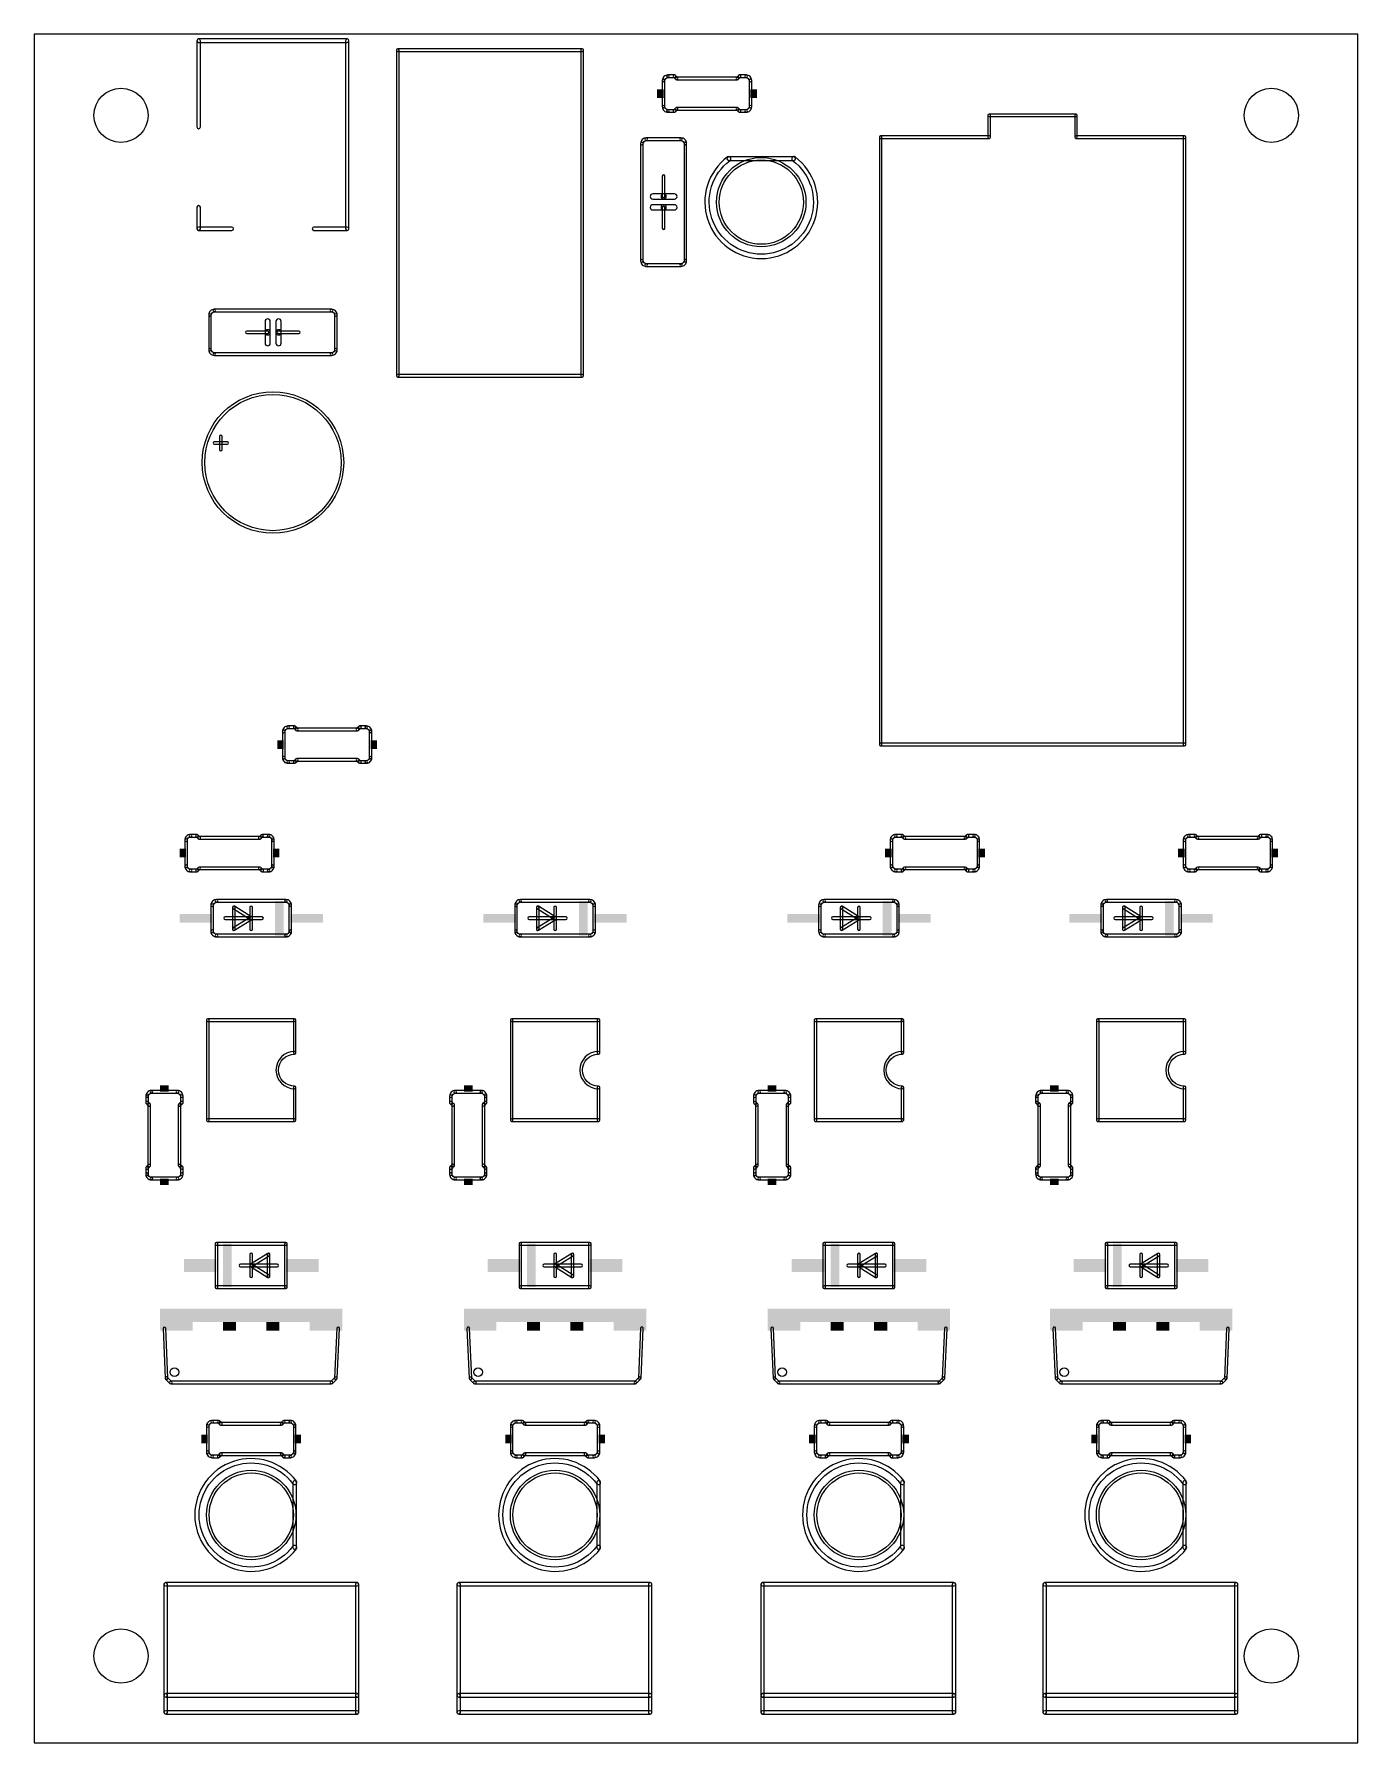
# Model space of a CAD drawing. Extents: x 0 to 3.05, y 0 to 3.94.
import ezdxf

# ---------------------------------------------------------------- set-up
doc = ezdxf.new("R2010")
doc.units = 0
doc.layers.add('20', color=30, linetype='CONTINUOUS')
doc.layers.add('21', color=253, linetype='CONTINUOUS')

# ---------------------------------------------------------------- blocks, each defined once
blk = doc.blocks.new('RECT')
blk.add_solid([(-0.5, -0.5), (0.5, -0.5), (-0.5, 0.5), (0.5, 0.5)])

msp = doc.modelspace()

# ---------------------------------------------------------------- linework, layer by layer
at = {"layer": '20'}
for p, q in [((3.049213, 3.937008), (0, 3.937008)), ((0, 3.937008), (0, 0)), ((3.049213, 0), (3.049213, 3.937008)), ((0, 0), (3.049213, 0))]:
    msp.add_line(p, q, dxfattribs=at)
for centre in [(0.2, 3.75), (2.85, 3.75), (0.2, 0.2), (2.85, 0.2)]:
    msp.add_circle(centre, 0.0625, dxfattribs=at)
at = {"layer": '21'}
for points in [[(0.374835, 3.92189), (0.374835, 3.723228, 1), (0.382835, 3.723228), (0.382835, 3.92189, 1)], [(0.721165, 3.92589), (0.378835, 3.92589, 1), (0.378835, 3.91789), (0.721165, 3.91789, 1)], [(0.717165, 3.92189), (0.717165, 3.48863, 1), (0.725165, 3.48863), (0.725165, 3.92189, 1)], [(0.8405, 3.15), (0.8405, 3.9, 1), (0.8345, 3.9), (0.8345, 3.15, 1)], [(0.8375, 3.897), (1.2625, 3.897, 1), (1.2625, 3.903), (0.8375, 3.903, 1)], [(1.2595, 3.9), (1.2595, 3.15, 1), (1.2655, 3.15), (1.2655, 3.9, 1)], [(1.46, 3.837, 1), (1.46, 3.843, 0.414214), (1.447, 3.83, 1), (1.453, 3.83, -0.414214)], [(1.453, 3.77), (1.453, 3.83, 1), (1.447, 3.83), (1.447, 3.77, 1)], [(1.46, 3.837), (1.475, 3.837, 1), (1.475, 3.843), (1.46, 3.843, 1)], [(1.482121, 3.837121), (1.477121, 3.842121, 1), (1.472879, 3.837879), (1.477879, 3.832879, 1)], [(1.62, 3.838), (1.48, 3.838, 1), (1.48, 3.832), (1.62, 3.832, 1)], [(1.622121, 3.832879), (1.627121, 3.837879, 1), (1.622879, 3.842121), (1.617879, 3.837121, 1)], [(1.64, 3.843), (1.625, 3.843, 1), (1.625, 3.837), (1.64, 3.837, 1)], [(1.647, 3.83, 1), (1.653, 3.83, 0.414214), (1.64, 3.843, 1), (1.64, 3.837, -0.414214)], [(1.653, 3.77), (1.653, 3.83, 1), (1.647, 3.83), (1.647, 3.77, 1)], [(1.453, 3.77, 1), (1.447, 3.77, 0.414214), (1.46, 3.757, 1), (1.46, 3.763, -0.414214)], [(1.46, 3.757), (1.475, 3.757, 1), (1.475, 3.763), (1.46, 3.763, 1)], [(1.477879, 3.767121), (1.472879, 3.762121, 1), (1.477121, 3.757879), (1.482121, 3.762879, 1)], [(1.62, 3.768), (1.48, 3.768, 1), (1.48, 3.762), (1.62, 3.762, 1)], [(1.617879, 3.762879), (1.622879, 3.757879, 1), (1.627121, 3.762121), (1.622121, 3.767121, 1)], [(1.64, 3.763), (1.625, 3.763, 1), (1.625, 3.757), (1.64, 3.757, 1)], [(1.64, 3.763, 1), (1.64, 3.757, 0.414214), (1.653, 3.77, 1), (1.647, 3.77, -0.414214)], [(2.203, 3.7), (2.203, 3.75, 1), (2.197, 3.75), (2.197, 3.7, 1)], [(2.2, 3.747), (2.4, 3.747, 1), (2.4, 3.753), (2.2, 3.753, 1)], [(2.397, 3.75), (2.397, 3.7, 1), (2.403, 3.7), (2.403, 3.75, 1)], [(1.95, 3.697), (2.2, 3.697, 1), (2.2, 3.703), (1.95, 3.703, 1)], [(1.953, 2.3), (1.953, 3.7, 1), (1.947, 3.7), (1.947, 2.3, 1)], [(2.4, 3.697), (2.65, 3.697, 1), (2.65, 3.703), (2.4, 3.703, 1)], [(2.647, 3.7), (2.647, 2.3, 1), (2.653, 2.3), (2.653, 3.7, 1)], [(1.41, 3.692, 1), (1.41, 3.698, 0.414214), (1.397, 3.685, 1), (1.403, 3.685, -0.414214)], [(1.397, 3.685), (1.397, 3.415, 1), (1.403, 3.415), (1.403, 3.685, 1)], [(1.49, 3.698), (1.41, 3.698, 1), (1.41, 3.692), (1.49, 3.692, 1)], [(1.497, 3.685, 1), (1.503, 3.685, 0.414214), (1.49, 3.698, 1), (1.49, 3.692, -0.414214)], [(1.503, 3.415), (1.503, 3.685, 1), (1.497, 3.685), (1.497, 3.415, 1)], [(1.603, 3.646, 1), (1.597, 3.654, 3), (1.753, 3.654, 1), (1.747, 3.646, -3)], [(1.75, 3.654), (1.6, 3.654, 1), (1.6, 3.646), (1.75, 3.646, 1)], [(1.453, 3.563), (1.453, 3.61, 1), (1.447, 3.61), (1.447, 3.563, 1)], [(1.425, 3.557), (1.45, 3.557, 1), (1.45, 3.569), (1.425, 3.569, 1)], [(1.425, 3.532), (1.45, 3.532, 1), (1.45, 3.544), (1.425, 3.544, 1)], [(1.45, 3.557), (1.475, 3.557, 1), (1.475, 3.569), (1.45, 3.569, 1)], [(1.45, 3.532), (1.475, 3.532, 1), (1.475, 3.544), (1.45, 3.544, 1)], [(0.382835, 3.48863), (0.382835, 3.538189, 1), (0.374835, 3.538189), (0.374835, 3.48863, 1)], [(1.447, 3.538), (1.447, 3.49, 1), (1.453, 3.49), (1.453, 3.538, 1)], [(0.378835, 3.48463), (0.455512, 3.48463, 1), (0.455512, 3.49263), (0.378835, 3.49263, 1)], [(0.721165, 3.49263), (0.644488, 3.49263, 1), (0.644488, 3.48463), (0.721165, 3.48463, 1)], [(1.403, 3.415, 1), (1.397, 3.415, 0.414214), (1.41, 3.402, 1), (1.41, 3.408, -0.414214)], [(1.41, 3.402), (1.49, 3.402, 1), (1.49, 3.408), (1.41, 3.408, 1)], [(1.49, 3.408, 1), (1.49, 3.402, 0.414214), (1.503, 3.415, 1), (1.497, 3.415, -0.414214)], [(0.415, 3.297, 1), (0.415, 3.303, 0.414214), (0.402, 3.29, 1), (0.408, 3.29, -0.414214)], [(0.402, 3.29), (0.402, 3.21, 1), (0.408, 3.21), (0.408, 3.29, 1)], [(0.685, 3.303), (0.415, 3.303, 1), (0.415, 3.297), (0.685, 3.297, 1)], [(0.532, 3.275), (0.532, 3.25, 1), (0.544, 3.25), (0.544, 3.275, 1)], [(0.557, 3.275), (0.557, 3.25, 1), (0.569, 3.25), (0.569, 3.275, 1)], [(0.692, 3.29, 1), (0.698, 3.29, 0.414214), (0.685, 3.303, 1), (0.685, 3.297, -0.414214)], [(0.698, 3.21), (0.698, 3.29, 1), (0.692, 3.29), (0.692, 3.21, 1)], [(0.538, 3.253), (0.49, 3.253, 1), (0.49, 3.247), (0.538, 3.247, 1)], [(0.532, 3.25), (0.532, 3.225, 1), (0.544, 3.225), (0.544, 3.25, 1)], [(0.557, 3.25), (0.557, 3.225, 1), (0.569, 3.225), (0.569, 3.25, 1)], [(0.563, 3.247), (0.61, 3.247, 1), (0.61, 3.253), (0.563, 3.253, 1)], [(0.408, 3.21, 1), (0.402, 3.21, 0.414214), (0.415, 3.197, 1), (0.415, 3.203, -0.414214)], [(0.415, 3.197), (0.685, 3.197, 1), (0.685, 3.203), (0.415, 3.203, 1)], [(0.685, 3.203, 1), (0.685, 3.197, 0.414214), (0.698, 3.21, 1), (0.692, 3.21, -0.414214)], [(1.2625, 3.153), (0.8375, 3.153, 1), (0.8375, 3.147), (1.2625, 3.147, 1)], [(0.415, 2.992), (0.445, 2.992, 1), (0.445, 2.998), (0.415, 2.998, 1)], [(0.433, 2.98), (0.433, 3.01, 1), (0.427, 3.01), (0.427, 2.98, 1)], [(0.585, 2.337, 1), (0.585, 2.343, 0.414214), (0.572, 2.33, 1), (0.578, 2.33, -0.414214)], [(0.572, 2.33), (0.572, 2.27, 1), (0.578, 2.27), (0.578, 2.33, 1)], [(0.585, 2.337), (0.6, 2.337, 1), (0.6, 2.343), (0.585, 2.343, 1)], [(0.607121, 2.337121), (0.602121, 2.342121, 1), (0.597879, 2.337879), (0.602879, 2.332879, 1)], [(0.605, 2.332), (0.745, 2.332, 1), (0.745, 2.338), (0.605, 2.338, 1)], [(0.747121, 2.332879), (0.752121, 2.337879, 1), (0.747879, 2.342121), (0.742879, 2.337121, 1)], [(0.765, 2.343), (0.75, 2.343, 1), (0.75, 2.337), (0.765, 2.337, 1)], [(0.772, 2.33, 1), (0.778, 2.33, 0.414214), (0.765, 2.343, 1), (0.765, 2.337, -0.414214)], [(0.772, 2.33), (0.772, 2.27, 1), (0.778, 2.27), (0.778, 2.33, 1)], [(2.65, 2.303), (1.95, 2.303, 1), (1.95, 2.297), (2.65, 2.297, 1)], [(0.578, 2.27, 1), (0.572, 2.27, 0.414214), (0.585, 2.257, 1), (0.585, 2.263, -0.414214)], [(0.585, 2.257), (0.6, 2.257, 1), (0.6, 2.263), (0.585, 2.263, 1)], [(0.602879, 2.267121), (0.597879, 2.262121, 1), (0.602121, 2.257879), (0.607121, 2.262879, 1)], [(0.605, 2.262), (0.745, 2.262, 1), (0.745, 2.268), (0.605, 2.268, 1)], [(0.742879, 2.262879), (0.747879, 2.257879, 1), (0.752121, 2.262121), (0.747121, 2.267121, 1)], [(0.765, 2.263), (0.75, 2.263, 1), (0.75, 2.257), (0.765, 2.257, 1)], [(0.765, 2.263, 1), (0.765, 2.257, 0.414214), (0.778, 2.27, 1), (0.772, 2.27, -0.414214)], [(0.36, 2.087, 1), (0.36, 2.093, 0.414214), (0.347, 2.08, 1), (0.353, 2.08, -0.414214)], [(0.36, 2.087), (0.375, 2.087, 1), (0.375, 2.093), (0.36, 2.093, 1)], [(0.382121, 2.087121), (0.377121, 2.092121, 1), (0.372879, 2.087879), (0.377879, 2.082879, 1)], [(0.38, 2.082), (0.52, 2.082, 1), (0.52, 2.088), (0.38, 2.088, 1)], [(0.522121, 2.082879), (0.527121, 2.087879, 1), (0.522879, 2.092121), (0.517879, 2.087121, 1)], [(0.54, 2.093), (0.525, 2.093, 1), (0.525, 2.087), (0.54, 2.087, 1)], [(0.547, 2.08, 1), (0.553, 2.08, 0.414214), (0.54, 2.093, 1), (0.54, 2.087, -0.414214)], [(1.985, 2.087, 1), (1.985, 2.093, 0.414214), (1.972, 2.08, 1), (1.978, 2.08, -0.414214)], [(1.985, 2.087), (2, 2.087, 1), (2, 2.093), (1.985, 2.093, 1)], [(2.007121, 2.087121), (2.002121, 2.092121, 1), (1.997879, 2.087879), (2.002879, 2.082879, 1)], [(2.145, 2.088), (2.005, 2.088, 1), (2.005, 2.082), (2.145, 2.082, 1)], [(2.147121, 2.082879), (2.152121, 2.087879, 1), (2.147879, 2.092121), (2.142879, 2.087121, 1)], [(2.165, 2.093), (2.15, 2.093, 1), (2.15, 2.087), (2.165, 2.087, 1)], [(2.172, 2.08, 1), (2.178, 2.08, 0.414214), (2.165, 2.093, 1), (2.165, 2.087, -0.414214)], [(2.66, 2.087, 1), (2.66, 2.093, 0.414214), (2.647, 2.08, 1), (2.653, 2.08, -0.414214)], [(2.66, 2.087), (2.675, 2.087, 1), (2.675, 2.093), (2.66, 2.093, 1)], [(2.682121, 2.087121), (2.677121, 2.092121, 1), (2.672879, 2.087879), (2.677879, 2.082879, 1)], [(2.82, 2.088), (2.68, 2.088, 1), (2.68, 2.082), (2.82, 2.082, 1)], [(2.822121, 2.082879), (2.827121, 2.087879, 1), (2.822879, 2.092121), (2.817879, 2.087121, 1)], [(2.84, 2.093), (2.825, 2.093, 1), (2.825, 2.087), (2.84, 2.087, 1)], [(2.847, 2.08, 1), (2.853, 2.08, 0.414214), (2.84, 2.093, 1), (2.84, 2.087, -0.414214)], [(0.347, 2.08), (0.347, 2.02, 1), (0.353, 2.02), (0.353, 2.08, 1)], [(0.547, 2.08), (0.547, 2.02, 1), (0.553, 2.02), (0.553, 2.08, 1)], [(1.978, 2.02), (1.978, 2.08, 1), (1.972, 2.08), (1.972, 2.02, 1)], [(2.178, 2.02), (2.178, 2.08, 1), (2.172, 2.08), (2.172, 2.02, 1)], [(2.653, 2.02), (2.653, 2.08, 1), (2.647, 2.08), (2.647, 2.02, 1)], [(2.853, 2.02), (2.853, 2.08, 1), (2.847, 2.08), (2.847, 2.02, 1)], [(0.353, 2.02, 1), (0.347, 2.02, 0.414214), (0.36, 2.007, 1), (0.36, 2.013, -0.414214)], [(0.36, 2.007), (0.375, 2.007, 1), (0.375, 2.013), (0.36, 2.013, 1)], [(0.377879, 2.017121), (0.372879, 2.012121, 1), (0.377121, 2.007879), (0.382121, 2.012879, 1)], [(0.38, 2.012), (0.52, 2.012, 1), (0.52, 2.018), (0.38, 2.018, 1)], [(0.517879, 2.012879), (0.522879, 2.007879, 1), (0.527121, 2.012121), (0.522121, 2.017121, 1)], [(0.54, 2.013), (0.525, 2.013, 1), (0.525, 2.007), (0.54, 2.007, 1)], [(0.54, 2.013, 1), (0.54, 2.007, 0.414214), (0.553, 2.02, 1), (0.547, 2.02, -0.414214)], [(1.978, 2.02, 1), (1.972, 2.02, 0.414214), (1.985, 2.007, 1), (1.985, 2.013, -0.414214)], [(1.985, 2.007), (2, 2.007, 1), (2, 2.013), (1.985, 2.013, 1)], [(2.002879, 2.017121), (1.997879, 2.012121, 1), (2.002121, 2.007879), (2.007121, 2.012879, 1)], [(2.145, 2.018), (2.005, 2.018, 1), (2.005, 2.012), (2.145, 2.012, 1)], [(2.142879, 2.012879), (2.147879, 2.007879, 1), (2.152121, 2.012121), (2.147121, 2.017121, 1)], [(2.165, 2.013), (2.15, 2.013, 1), (2.15, 2.007), (2.165, 2.007, 1)], [(2.165, 2.013, 1), (2.165, 2.007, 0.414214), (2.178, 2.02, 1), (2.172, 2.02, -0.414214)], [(2.653, 2.02, 1), (2.647, 2.02, 0.414214), (2.66, 2.007, 1), (2.66, 2.013, -0.414214)], [(2.66, 2.007), (2.675, 2.007, 1), (2.675, 2.013), (2.66, 2.013, 1)], [(2.677879, 2.017121), (2.672879, 2.012121, 1), (2.677121, 2.007879), (2.682121, 2.012879, 1)], [(2.82, 2.018), (2.68, 2.018, 1), (2.68, 2.012), (2.82, 2.012, 1)], [(2.817879, 2.012879), (2.822879, 2.007879, 1), (2.827121, 2.012121), (2.822121, 2.017121, 1)], [(2.84, 2.013), (2.825, 2.013, 1), (2.825, 2.007), (2.84, 2.007, 1)], [(2.84, 2.013, 1), (2.84, 2.007, 0.414214), (2.853, 2.02, 1), (2.847, 2.02, -0.414214)], [(0.42, 1.937, 1), (0.42, 1.943, 0.414214), (0.407, 1.93, 1), (0.413, 1.93, -0.414214)], [(0.407, 1.93), (0.407, 1.87, 1), (0.413, 1.87), (0.413, 1.93, 1)], [(0.58, 1.943), (0.42, 1.943, 1), (0.42, 1.937), (0.58, 1.937, 1)], [(0.587, 1.93, 1), (0.593, 1.93, 0.414214), (0.58, 1.943, 1), (0.58, 1.937, -0.414214)], [(0.593, 1.87), (0.593, 1.93, 1), (0.587, 1.93), (0.587, 1.87, 1)], [(1.12, 1.937, 1), (1.12, 1.943, 0.414214), (1.107, 1.93, 1), (1.113, 1.93, -0.414214)], [(1.107, 1.93), (1.107, 1.87, 1), (1.113, 1.87), (1.113, 1.93, 1)], [(1.28, 1.943), (1.12, 1.943, 1), (1.12, 1.937), (1.28, 1.937, 1)], [(1.287, 1.93, 1), (1.293, 1.93, 0.414214), (1.28, 1.943, 1), (1.28, 1.937, -0.414214)], [(1.293, 1.87), (1.293, 1.93, 1), (1.287, 1.93), (1.287, 1.87, 1)], [(1.82, 1.937, 1), (1.82, 1.943, 0.414214), (1.807, 1.93, 1), (1.813, 1.93, -0.414214)], [(1.807, 1.93), (1.807, 1.87, 1), (1.813, 1.87), (1.813, 1.93, 1)], [(1.98, 1.943), (1.82, 1.943, 1), (1.82, 1.937), (1.98, 1.937, 1)], [(1.987, 1.93, 1), (1.993, 1.93, 0.414214), (1.98, 1.943, 1), (1.98, 1.937, -0.414214)], [(1.993, 1.87), (1.993, 1.93, 1), (1.987, 1.93), (1.987, 1.87, 1)], [(2.47, 1.937, 1), (2.47, 1.943, 0.414214), (2.457, 1.93, 1), (2.463, 1.93, -0.414214)], [(2.457, 1.93), (2.457, 1.87, 1), (2.463, 1.87), (2.463, 1.93, 1)], [(2.63, 1.943), (2.47, 1.943, 1), (2.47, 1.937), (2.63, 1.937, 1)], [(2.637, 1.93, 1), (2.643, 1.93, 0.414214), (2.63, 1.943, 1), (2.63, 1.937, -0.414214)], [(2.643, 1.87), (2.643, 1.93, 1), (2.637, 1.93), (2.637, 1.87, 1)], [(0.5, 1.903), (0.44, 1.903, 1), (0.44, 1.897), (0.5, 1.897, 1)], [(0.463, 1.875), (0.463, 1.925, 1), (0.457, 1.925), (0.457, 1.875, 1)], [(0.45841, 1.922456), (0.49841, 1.897456, 1), (0.50159, 1.902544), (0.46159, 1.927544, 1)], [(0.49841, 1.902544), (0.45841, 1.877544, 1), (0.46159, 1.872456), (0.50159, 1.897456, 1)], [(0.503, 1.9), (0.503, 1.925, 1), (0.497, 1.925), (0.497, 1.9, 1)], [(0.525, 1.903), (0.5, 1.903, 1), (0.5, 1.897), (0.525, 1.897, 1)], [(0.503, 1.875), (0.503, 1.9, 1), (0.497, 1.9), (0.497, 1.875, 1)], [(1.2, 1.903), (1.14, 1.903, 1), (1.14, 1.897), (1.2, 1.897, 1)], [(1.163, 1.875), (1.163, 1.925, 1), (1.157, 1.925), (1.157, 1.875, 1)], [(1.15841, 1.922456), (1.19841, 1.897456, 1), (1.20159, 1.902544), (1.16159, 1.927544, 1)], [(1.19841, 1.902544), (1.15841, 1.877544, 1), (1.16159, 1.872456), (1.20159, 1.897456, 1)], [(1.203, 1.9), (1.203, 1.925, 1), (1.197, 1.925), (1.197, 1.9, 1)], [(1.225, 1.903), (1.2, 1.903, 1), (1.2, 1.897), (1.225, 1.897, 1)], [(1.203, 1.875), (1.203, 1.9, 1), (1.197, 1.9), (1.197, 1.875, 1)], [(1.9, 1.903), (1.84, 1.903, 1), (1.84, 1.897), (1.9, 1.897, 1)], [(1.863, 1.875), (1.863, 1.925, 1), (1.857, 1.925), (1.857, 1.875, 1)], [(1.85841, 1.922456), (1.89841, 1.897456, 1), (1.90159, 1.902544), (1.86159, 1.927544, 1)], [(1.89841, 1.902544), (1.85841, 1.877544, 1), (1.86159, 1.872456), (1.90159, 1.897456, 1)], [(1.903, 1.9), (1.903, 1.925, 1), (1.897, 1.925), (1.897, 1.9, 1)], [(1.925, 1.903), (1.9, 1.903, 1), (1.9, 1.897), (1.925, 1.897, 1)], [(1.903, 1.875), (1.903, 1.9, 1), (1.897, 1.9), (1.897, 1.875, 1)], [(2.55, 1.903), (2.49, 1.903, 1), (2.49, 1.897), (2.55, 1.897, 1)], [(2.513, 1.875), (2.513, 1.925, 1), (2.507, 1.925), (2.507, 1.875, 1)], [(2.50841, 1.922456), (2.54841, 1.897456, 1), (2.55159, 1.902544), (2.51159, 1.927544, 1)], [(2.54841, 1.902544), (2.50841, 1.877544, 1), (2.51159, 1.872456), (2.55159, 1.897456, 1)], [(2.553, 1.9), (2.553, 1.925, 1), (2.547, 1.925), (2.547, 1.9, 1)], [(2.575, 1.903), (2.55, 1.903, 1), (2.55, 1.897), (2.575, 1.897, 1)], [(2.553, 1.875), (2.553, 1.9, 1), (2.547, 1.9), (2.547, 1.875, 1)], [(0.413, 1.87, 1), (0.407, 1.87, 0.414214), (0.42, 1.857, 1), (0.42, 1.863, -0.414214)], [(0.58, 1.863), (0.42, 1.863, 1), (0.42, 1.857), (0.58, 1.857, 1)], [(0.58, 1.863, 1), (0.58, 1.857, 0.414214), (0.593, 1.87, 1), (0.587, 1.87, -0.414214)], [(1.113, 1.87, 1), (1.107, 1.87, 0.414214), (1.12, 1.857, 1), (1.12, 1.863, -0.414214)], [(1.28, 1.863), (1.12, 1.863, 1), (1.12, 1.857), (1.28, 1.857, 1)], [(1.28, 1.863, 1), (1.28, 1.857, 0.414214), (1.293, 1.87, 1), (1.287, 1.87, -0.414214)], [(1.813, 1.87, 1), (1.807, 1.87, 0.414214), (1.82, 1.857, 1), (1.82, 1.863, -0.414214)], [(1.98, 1.863), (1.82, 1.863, 1), (1.82, 1.857), (1.98, 1.857, 1)], [(1.98, 1.863, 1), (1.98, 1.857, 0.414214), (1.993, 1.87, 1), (1.987, 1.87, -0.414214)], [(2.463, 1.87, 1), (2.457, 1.87, 0.414214), (2.47, 1.857, 1), (2.47, 1.863, -0.414214)], [(2.63, 1.863), (2.47, 1.863, 1), (2.47, 1.857), (2.63, 1.857, 1)], [(2.63, 1.863, 1), (2.63, 1.857, 0.414214), (2.643, 1.87, 1), (2.637, 1.87, -0.414214)], [(0.6, 1.668), (0.4, 1.668, 1), (0.4, 1.662), (0.6, 1.662, 1)], [(0.403, 1.435), (0.403, 1.665, 1), (0.397, 1.665), (0.397, 1.435, 1)], [(0.597, 1.665), (0.597, 1.59, 1), (0.603, 1.59), (0.603, 1.665, 1)], [(1.3, 1.668), (1.1, 1.668, 1), (1.1, 1.662), (1.3, 1.662, 1)], [(1.103, 1.435), (1.103, 1.665, 1), (1.097, 1.665), (1.097, 1.435, 1)], [(1.297, 1.665), (1.297, 1.59, 1), (1.303, 1.59), (1.303, 1.665, 1)], [(2, 1.668), (1.8, 1.668, 1), (1.8, 1.662), (2, 1.662, 1)], [(1.803, 1.435), (1.803, 1.665, 1), (1.797, 1.665), (1.797, 1.435, 1)], [(1.997, 1.665), (1.997, 1.59, 1), (2.003, 1.59), (2.003, 1.665, 1)], [(2.65, 1.668), (2.45, 1.668, 1), (2.45, 1.662), (2.65, 1.662, 1)], [(2.453, 1.435), (2.453, 1.665, 1), (2.447, 1.665), (2.447, 1.435, 1)], [(2.647, 1.665), (2.647, 1.59, 1), (2.653, 1.59), (2.653, 1.665, 1)], [(0.6, 1.587, 1), (0.6, 1.593, 1), (0.6, 1.507, 1), (0.6, 1.513, -1)], [(1.3, 1.587, 1), (1.3, 1.593, 1), (1.3, 1.507, 1), (1.3, 1.513, -1)], [(2, 1.587, 1), (2, 1.593, 1), (2, 1.507, 1), (2, 1.513, -1)], [(2.65, 1.587, 1), (2.65, 1.593, 1), (2.65, 1.507, 1), (2.65, 1.513, -1)], [(0.27, 1.497, 1), (0.27, 1.503, 0.414214), (0.257, 1.49, 1), (0.263, 1.49, -0.414214)], [(0.27, 1.497), (0.33, 1.497, 1), (0.33, 1.503), (0.27, 1.503, 1)], [(0.337, 1.49, 1), (0.343, 1.49, 0.414214), (0.33, 1.503, 1), (0.33, 1.497, -0.414214)], [(0.603, 1.435), (0.603, 1.51, 1), (0.597, 1.51), (0.597, 1.435, 1)], [(0.97, 1.497, 1), (0.97, 1.503, 0.414214), (0.957, 1.49, 1), (0.963, 1.49, -0.414214)], [(0.97, 1.497), (1.03, 1.497, 1), (1.03, 1.503), (0.97, 1.503, 1)], [(1.037, 1.49, 1), (1.043, 1.49, 0.414214), (1.03, 1.503, 1), (1.03, 1.497, -0.414214)], [(1.303, 1.435), (1.303, 1.51, 1), (1.297, 1.51), (1.297, 1.435, 1)], [(1.67, 1.497, 1), (1.67, 1.503, 0.414214), (1.657, 1.49, 1), (1.663, 1.49, -0.414214)], [(1.67, 1.497), (1.73, 1.497, 1), (1.73, 1.503), (1.67, 1.503, 1)], [(1.737, 1.49, 1), (1.743, 1.49, 0.414214), (1.73, 1.503, 1), (1.73, 1.497, -0.414214)], [(2.003, 1.435), (2.003, 1.51, 1), (1.997, 1.51), (1.997, 1.435, 1)], [(2.32, 1.497, 1), (2.32, 1.503, 0.414214), (2.307, 1.49, 1), (2.313, 1.49, -0.414214)], [(2.32, 1.497), (2.38, 1.497, 1), (2.38, 1.503), (2.32, 1.503, 1)], [(2.387, 1.49, 1), (2.393, 1.49, 0.414214), (2.38, 1.503, 1), (2.38, 1.497, -0.414214)], [(2.653, 1.435), (2.653, 1.51, 1), (2.647, 1.51), (2.647, 1.435, 1)], [(0.257, 1.49), (0.257, 1.475, 1), (0.263, 1.475), (0.263, 1.49, 1)], [(0.267121, 1.472121), (0.262121, 1.477121, 1), (0.257879, 1.472879), (0.262879, 1.467879, 1)], [(0.268, 1.33), (0.268, 1.47, 1), (0.262, 1.47), (0.262, 1.33, 1)], [(0.337121, 1.467879), (0.342121, 1.472879, 1), (0.337879, 1.477121), (0.332879, 1.472121, 1)], [(0.338, 1.33), (0.338, 1.47, 1), (0.332, 1.47), (0.332, 1.33, 1)], [(0.337, 1.49), (0.337, 1.475, 1), (0.343, 1.475), (0.343, 1.49, 1)], [(0.957, 1.49), (0.957, 1.475, 1), (0.963, 1.475), (0.963, 1.49, 1)], [(0.967121, 1.472121), (0.962121, 1.477121, 1), (0.957879, 1.472879), (0.962879, 1.467879, 1)], [(0.968, 1.33), (0.968, 1.47, 1), (0.962, 1.47), (0.962, 1.33, 1)], [(1.037121, 1.467879), (1.042121, 1.472879, 1), (1.037879, 1.477121), (1.032879, 1.472121, 1)], [(1.038, 1.33), (1.038, 1.47, 1), (1.032, 1.47), (1.032, 1.33, 1)], [(1.037, 1.49), (1.037, 1.475, 1), (1.043, 1.475), (1.043, 1.49, 1)], [(1.657, 1.49), (1.657, 1.475, 1), (1.663, 1.475), (1.663, 1.49, 1)], [(1.667121, 1.472121), (1.662121, 1.477121, 1), (1.657879, 1.472879), (1.662879, 1.467879, 1)], [(1.668, 1.33), (1.668, 1.47, 1), (1.662, 1.47), (1.662, 1.33, 1)], [(1.737121, 1.467879), (1.742121, 1.472879, 1), (1.737879, 1.477121), (1.732879, 1.472121, 1)], [(1.738, 1.33), (1.738, 1.47, 1), (1.732, 1.47), (1.732, 1.33, 1)], [(1.737, 1.49), (1.737, 1.475, 1), (1.743, 1.475), (1.743, 1.49, 1)], [(2.307, 1.49), (2.307, 1.475, 1), (2.313, 1.475), (2.313, 1.49, 1)], [(2.317121, 1.472121), (2.312121, 1.477121, 1), (2.307879, 1.472879), (2.312879, 1.467879, 1)], [(2.318, 1.33), (2.318, 1.47, 1), (2.312, 1.47), (2.312, 1.33, 1)], [(2.387121, 1.467879), (2.392121, 1.472879, 1), (2.387879, 1.477121), (2.382879, 1.472121, 1)], [(2.388, 1.33), (2.388, 1.47, 1), (2.382, 1.47), (2.382, 1.33, 1)], [(2.387, 1.49), (2.387, 1.475, 1), (2.393, 1.475), (2.393, 1.49, 1)], [(0.4, 1.432), (0.6, 1.432, 1), (0.6, 1.438), (0.4, 1.438, 1)], [(1.1, 1.432), (1.3, 1.432, 1), (1.3, 1.438), (1.1, 1.438, 1)], [(1.8, 1.432), (2, 1.432, 1), (2, 1.438), (1.8, 1.438, 1)], [(2.45, 1.432), (2.65, 1.432, 1), (2.65, 1.438), (2.45, 1.438, 1)], [(0.262879, 1.332121), (0.257879, 1.327121, 1), (0.262121, 1.322879), (0.267121, 1.327879, 1)], [(0.263, 1.31), (0.263, 1.325, 1), (0.257, 1.325), (0.257, 1.31, 1)], [(0.263, 1.31, 1), (0.257, 1.31, 0.414214), (0.27, 1.297, 1), (0.27, 1.303, -0.414214)], [(0.27, 1.297), (0.33, 1.297, 1), (0.33, 1.303), (0.27, 1.303, 1)], [(0.33, 1.303, 1), (0.33, 1.297, 0.414214), (0.343, 1.31, 1), (0.337, 1.31, -0.414214)], [(0.332879, 1.327879), (0.337879, 1.322879, 1), (0.342121, 1.327121), (0.337121, 1.332121, 1)], [(0.343, 1.31), (0.343, 1.325, 1), (0.337, 1.325), (0.337, 1.31, 1)], [(0.962879, 1.332121), (0.957879, 1.327121, 1), (0.962121, 1.322879), (0.967121, 1.327879, 1)], [(0.963, 1.31), (0.963, 1.325, 1), (0.957, 1.325), (0.957, 1.31, 1)], [(0.963, 1.31, 1), (0.957, 1.31, 0.414214), (0.97, 1.297, 1), (0.97, 1.303, -0.414214)], [(0.97, 1.297), (1.03, 1.297, 1), (1.03, 1.303), (0.97, 1.303, 1)], [(1.03, 1.303, 1), (1.03, 1.297, 0.414214), (1.043, 1.31, 1), (1.037, 1.31, -0.414214)], [(1.032879, 1.327879), (1.037879, 1.322879, 1), (1.042121, 1.327121), (1.037121, 1.332121, 1)], [(1.043, 1.31), (1.043, 1.325, 1), (1.037, 1.325), (1.037, 1.31, 1)], [(1.662879, 1.332121), (1.657879, 1.327121, 1), (1.662121, 1.322879), (1.667121, 1.327879, 1)], [(1.663, 1.31), (1.663, 1.325, 1), (1.657, 1.325), (1.657, 1.31, 1)], [(1.663, 1.31, 1), (1.657, 1.31, 0.414214), (1.67, 1.297, 1), (1.67, 1.303, -0.414214)], [(1.67, 1.297), (1.73, 1.297, 1), (1.73, 1.303), (1.67, 1.303, 1)], [(1.73, 1.303, 1), (1.73, 1.297, 0.414214), (1.743, 1.31, 1), (1.737, 1.31, -0.414214)], [(1.732879, 1.327879), (1.737879, 1.322879, 1), (1.742121, 1.327121), (1.737121, 1.332121, 1)], [(1.743, 1.31), (1.743, 1.325, 1), (1.737, 1.325), (1.737, 1.31, 1)], [(2.312879, 1.332121), (2.307879, 1.327121, 1), (2.312121, 1.322879), (2.317121, 1.327879, 1)], [(2.313, 1.31), (2.313, 1.325, 1), (2.307, 1.325), (2.307, 1.31, 1)], [(2.313, 1.31, 1), (2.307, 1.31, 0.414214), (2.32, 1.297, 1), (2.32, 1.303, -0.414214)], [(2.32, 1.297), (2.38, 1.297, 1), (2.38, 1.303), (2.32, 1.303, 1)], [(2.38, 1.303, 1), (2.38, 1.297, 0.414214), (2.393, 1.31, 1), (2.387, 1.31, -0.414214)], [(2.382879, 1.327879), (2.387879, 1.322879, 1), (2.392121, 1.327121), (2.387121, 1.332121, 1)], [(2.393, 1.31), (2.393, 1.325, 1), (2.387, 1.325), (2.387, 1.31, 1)], [(0.42, 1.147), (0.58, 1.147, 1), (0.58, 1.153), (0.42, 1.153, 1)], [(0.417, 1.15), (0.417, 1.05, 1), (0.423, 1.05), (0.423, 1.15, 1)], [(0.583, 1.05), (0.583, 1.15, 1), (0.577, 1.15), (0.577, 1.05, 1)], [(1.12, 1.147), (1.28, 1.147, 1), (1.28, 1.153), (1.12, 1.153, 1)], [(1.117, 1.15), (1.117, 1.05, 1), (1.123, 1.05), (1.123, 1.15, 1)], [(1.283, 1.05), (1.283, 1.15, 1), (1.277, 1.15), (1.277, 1.05, 1)], [(1.82, 1.147), (1.98, 1.147, 1), (1.98, 1.153), (1.82, 1.153, 1)], [(1.817, 1.15), (1.817, 1.05, 1), (1.823, 1.05), (1.823, 1.15, 1)], [(1.983, 1.05), (1.983, 1.15, 1), (1.977, 1.15), (1.977, 1.05, 1)], [(2.47, 1.147), (2.63, 1.147, 1), (2.63, 1.153), (2.47, 1.153, 1)], [(2.467, 1.15), (2.467, 1.05, 1), (2.473, 1.05), (2.473, 1.15, 1)], [(2.633, 1.05), (2.633, 1.15, 1), (2.627, 1.15), (2.627, 1.05, 1)], [(0.475, 1.097), (0.5, 1.097, 1), (0.5, 1.103), (0.475, 1.103, 1)], [(0.50159, 1.097456), (0.54159, 1.122456, 1), (0.53841, 1.127544), (0.49841, 1.102544, 1)], [(0.497, 1.125), (0.497, 1.1, 1), (0.503, 1.1), (0.503, 1.125, 1)], [(0.54159, 1.077544), (0.50159, 1.102544, 1), (0.49841, 1.097456), (0.53841, 1.072456, 1)], [(0.5, 1.097), (0.56, 1.097, 1), (0.56, 1.103), (0.5, 1.103, 1)], [(0.497, 1.1), (0.497, 1.075, 1), (0.503, 1.075), (0.503, 1.1, 1)], [(0.537, 1.125), (0.537, 1.075, 1), (0.543, 1.075), (0.543, 1.125, 1)], [(1.175, 1.097), (1.2, 1.097, 1), (1.2, 1.103), (1.175, 1.103, 1)], [(1.20159, 1.097456), (1.24159, 1.122456, 1), (1.23841, 1.127544), (1.19841, 1.102544, 1)], [(1.197, 1.125), (1.197, 1.1, 1), (1.203, 1.1), (1.203, 1.125, 1)], [(1.24159, 1.077544), (1.20159, 1.102544, 1), (1.19841, 1.097456), (1.23841, 1.072456, 1)], [(1.2, 1.097), (1.26, 1.097, 1), (1.26, 1.103), (1.2, 1.103, 1)], [(1.197, 1.1), (1.197, 1.075, 1), (1.203, 1.075), (1.203, 1.1, 1)], [(1.237, 1.125), (1.237, 1.075, 1), (1.243, 1.075), (1.243, 1.125, 1)], [(1.875, 1.097), (1.9, 1.097, 1), (1.9, 1.103), (1.875, 1.103, 1)], [(1.90159, 1.097456), (1.94159, 1.122456, 1), (1.93841, 1.127544), (1.89841, 1.102544, 1)], [(1.897, 1.125), (1.897, 1.1, 1), (1.903, 1.1), (1.903, 1.125, 1)], [(1.94159, 1.077544), (1.90159, 1.102544, 1), (1.89841, 1.097456), (1.93841, 1.072456, 1)], [(1.9, 1.097), (1.96, 1.097, 1), (1.96, 1.103), (1.9, 1.103, 1)], [(1.897, 1.1), (1.897, 1.075, 1), (1.903, 1.075), (1.903, 1.1, 1)], [(1.937, 1.125), (1.937, 1.075, 1), (1.943, 1.075), (1.943, 1.125, 1)], [(2.525, 1.097), (2.55, 1.097, 1), (2.55, 1.103), (2.525, 1.103, 1)], [(2.55159, 1.097456), (2.59159, 1.122456, 1), (2.58841, 1.127544), (2.54841, 1.102544, 1)], [(2.547, 1.125), (2.547, 1.1, 1), (2.553, 1.1), (2.553, 1.125, 1)], [(2.59159, 1.077544), (2.55159, 1.102544, 1), (2.54841, 1.097456), (2.58841, 1.072456, 1)], [(2.55, 1.097), (2.61, 1.097, 1), (2.61, 1.103), (2.55, 1.103, 1)], [(2.547, 1.1), (2.547, 1.075, 1), (2.553, 1.075), (2.553, 1.1, 1)], [(2.587, 1.125), (2.587, 1.075, 1), (2.593, 1.075), (2.593, 1.125, 1)], [(0.58, 1.053), (0.42, 1.053, 1), (0.42, 1.047), (0.58, 1.047, 1)], [(1.28, 1.053), (1.12, 1.053, 1), (1.12, 1.047), (1.28, 1.047, 1)], [(1.98, 1.053), (1.82, 1.053, 1), (1.82, 1.047), (1.98, 1.047, 1)], [(2.63, 1.053), (2.47, 1.053, 1), (2.47, 1.047), (2.63, 1.047, 1)], [(0.307997, 0.84013), (0.302997, 0.95513, 1), (0.297003, 0.95487), (0.302003, 0.83987, 1)], [(0.697003, 0.95513), (0.692003, 0.84013, 1), (0.697997, 0.83987), (0.702997, 0.95487, 1)], [(1.007997, 0.84013), (1.002997, 0.95513, 1), (0.997003, 0.95487), (1.002003, 0.83987, 1)], [(1.397003, 0.95513), (1.392003, 0.84013, 1), (1.397997, 0.83987), (1.402997, 0.95487, 1)], [(1.707997, 0.84013), (1.702997, 0.95513, 1), (1.697003, 0.95487), (1.702003, 0.83987, 1)], [(2.097003, 0.95513), (2.092003, 0.84013, 1), (2.097997, 0.83987), (2.102997, 0.95487, 1)], [(2.357997, 0.84013), (2.352997, 0.95513, 1), (2.347003, 0.95487), (2.352003, 0.83987, 1)], [(2.747003, 0.95513), (2.742003, 0.84013, 1), (2.747997, 0.83987), (2.752997, 0.95487, 1)], [(0.302879, 0.837879), (0.312879, 0.827879, 1), (0.317121, 0.832121), (0.307121, 0.842121, 1)], [(0.685, 0.833), (0.315, 0.833, 1), (0.315, 0.827), (0.685, 0.827, 1)], [(0.687121, 0.827879), (0.697121, 0.837879, 1), (0.692879, 0.842121), (0.682879, 0.832121, 1)], [(1.002879, 0.837879), (1.012879, 0.827879, 1), (1.017121, 0.832121), (1.007121, 0.842121, 1)], [(1.385, 0.833), (1.015, 0.833, 1), (1.015, 0.827), (1.385, 0.827, 1)], [(1.387121, 0.827879), (1.397121, 0.837879, 1), (1.392879, 0.842121), (1.382879, 0.832121, 1)], [(1.702879, 0.837879), (1.712879, 0.827879, 1), (1.717121, 0.832121), (1.707121, 0.842121, 1)], [(2.085, 0.833), (1.715, 0.833, 1), (1.715, 0.827), (2.085, 0.827, 1)], [(2.087121, 0.827879), (2.097121, 0.837879, 1), (2.092879, 0.842121), (2.082879, 0.832121, 1)], [(2.352879, 0.837879), (2.362879, 0.827879, 1), (2.367121, 0.832121), (2.357121, 0.842121, 1)], [(2.735, 0.833), (2.365, 0.833, 1), (2.365, 0.827), (2.735, 0.827, 1)], [(2.737121, 0.827879), (2.747121, 0.837879, 1), (2.742879, 0.842121), (2.732879, 0.832121, 1)], [(0.41, 0.737, 1), (0.41, 0.743, 0.414214), (0.397, 0.73, 1), (0.403, 0.73, -0.414214)], [(0.397, 0.73), (0.397, 0.67, 1), (0.403, 0.67), (0.403, 0.73, 1)], [(0.41, 0.737), (0.425, 0.737, 1), (0.425, 0.743), (0.41, 0.743, 1)], [(0.432121, 0.737121), (0.427121, 0.742121, 1), (0.422879, 0.737879), (0.427879, 0.732879, 1)], [(0.43, 0.732), (0.57, 0.732, 1), (0.57, 0.738), (0.43, 0.738, 1)], [(0.572121, 0.732879), (0.577121, 0.737879, 1), (0.572879, 0.742121), (0.567879, 0.737121, 1)], [(0.59, 0.743), (0.575, 0.743, 1), (0.575, 0.737), (0.59, 0.737, 1)], [(0.597, 0.73, 1), (0.603, 0.73, 0.414214), (0.59, 0.743, 1), (0.59, 0.737, -0.414214)], [(0.597, 0.73), (0.597, 0.67, 1), (0.603, 0.67), (0.603, 0.73, 1)], [(1.11, 0.737, 1), (1.11, 0.743, 0.414214), (1.097, 0.73, 1), (1.103, 0.73, -0.414214)], [(1.097, 0.73), (1.097, 0.67, 1), (1.103, 0.67), (1.103, 0.73, 1)], [(1.11, 0.737), (1.125, 0.737, 1), (1.125, 0.743), (1.11, 0.743, 1)], [(1.132121, 0.737121), (1.127121, 0.742121, 1), (1.122879, 0.737879), (1.127879, 0.732879, 1)], [(1.13, 0.732), (1.27, 0.732, 1), (1.27, 0.738), (1.13, 0.738, 1)], [(1.272121, 0.732879), (1.277121, 0.737879, 1), (1.272879, 0.742121), (1.267879, 0.737121, 1)], [(1.29, 0.743), (1.275, 0.743, 1), (1.275, 0.737), (1.29, 0.737, 1)], [(1.297, 0.73, 1), (1.303, 0.73, 0.414214), (1.29, 0.743, 1), (1.29, 0.737, -0.414214)], [(1.297, 0.73), (1.297, 0.67, 1), (1.303, 0.67), (1.303, 0.73, 1)], [(1.81, 0.737, 1), (1.81, 0.743, 0.414214), (1.797, 0.73, 1), (1.803, 0.73, -0.414214)], [(1.797, 0.73), (1.797, 0.67, 1), (1.803, 0.67), (1.803, 0.73, 1)], [(1.81, 0.737), (1.825, 0.737, 1), (1.825, 0.743), (1.81, 0.743, 1)], [(1.832121, 0.737121), (1.827121, 0.742121, 1), (1.822879, 0.737879), (1.827879, 0.732879, 1)], [(1.83, 0.732), (1.97, 0.732, 1), (1.97, 0.738), (1.83, 0.738, 1)], [(1.972121, 0.732879), (1.977121, 0.737879, 1), (1.972879, 0.742121), (1.967879, 0.737121, 1)], [(1.99, 0.743), (1.975, 0.743, 1), (1.975, 0.737), (1.99, 0.737, 1)], [(1.997, 0.73, 1), (2.003, 0.73, 0.414214), (1.99, 0.743, 1), (1.99, 0.737, -0.414214)], [(1.997, 0.73), (1.997, 0.67, 1), (2.003, 0.67), (2.003, 0.73, 1)], [(2.46, 0.737, 1), (2.46, 0.743, 0.414214), (2.447, 0.73, 1), (2.453, 0.73, -0.414214)], [(2.447, 0.73), (2.447, 0.67, 1), (2.453, 0.67), (2.453, 0.73, 1)], [(2.46, 0.737), (2.475, 0.737, 1), (2.475, 0.743), (2.46, 0.743, 1)], [(2.482121, 0.737121), (2.477121, 0.742121, 1), (2.472879, 0.737879), (2.477879, 0.732879, 1)], [(2.48, 0.732), (2.62, 0.732, 1), (2.62, 0.738), (2.48, 0.738, 1)], [(2.622121, 0.732879), (2.627121, 0.737879, 1), (2.622879, 0.742121), (2.617879, 0.737121, 1)], [(2.64, 0.743), (2.625, 0.743, 1), (2.625, 0.737), (2.64, 0.737, 1)], [(2.647, 0.73, 1), (2.653, 0.73, 0.414214), (2.64, 0.743, 1), (2.64, 0.737, -0.414214)], [(2.647, 0.73), (2.647, 0.67, 1), (2.653, 0.67), (2.653, 0.73, 1)], [(0.403, 0.67, 1), (0.397, 0.67, 0.414214), (0.41, 0.657, 1), (0.41, 0.663, -0.414214)], [(0.59, 0.663, 1), (0.59, 0.657, 0.414214), (0.603, 0.67, 1), (0.597, 0.67, -0.414214)], [(1.103, 0.67, 1), (1.097, 0.67, 0.414214), (1.11, 0.657, 1), (1.11, 0.663, -0.414214)], [(1.29, 0.663, 1), (1.29, 0.657, 0.414214), (1.303, 0.67, 1), (1.297, 0.67, -0.414214)], [(1.803, 0.67, 1), (1.797, 0.67, 0.414214), (1.81, 0.657, 1), (1.81, 0.663, -0.414214)], [(1.99, 0.663, 1), (1.99, 0.657, 0.414214), (2.003, 0.67, 1), (1.997, 0.67, -0.414214)], [(2.453, 0.67, 1), (2.447, 0.67, 0.414214), (2.46, 0.657, 1), (2.46, 0.663, -0.414214)], [(2.64, 0.663, 1), (2.64, 0.657, 0.414214), (2.653, 0.67, 1), (2.647, 0.67, -0.414214)], [(0.596, 0.597, 1), (0.604, 0.603, 3), (0.604, 0.447, 1), (0.596, 0.453, -3)], [(0.41, 0.657), (0.425, 0.657, 1), (0.425, 0.663), (0.41, 0.663, 1)], [(0.427879, 0.667121), (0.422879, 0.662121, 1), (0.427121, 0.657879), (0.432121, 0.662879, 1)], [(0.43, 0.662), (0.57, 0.662, 1), (0.57, 0.668), (0.43, 0.668, 1)], [(0.567879, 0.662879), (0.572879, 0.657879, 1), (0.577121, 0.662121), (0.572121, 0.667121, 1)], [(0.59, 0.663), (0.575, 0.663, 1), (0.575, 0.657), (0.59, 0.657, 1)], [(1.296, 0.597, 1), (1.304, 0.603, 3), (1.304, 0.447, 1), (1.296, 0.453, -3)], [(1.11, 0.657), (1.125, 0.657, 1), (1.125, 0.663), (1.11, 0.663, 1)], [(1.127879, 0.667121), (1.122879, 0.662121, 1), (1.127121, 0.657879), (1.132121, 0.662879, 1)], [(1.13, 0.662), (1.27, 0.662, 1), (1.27, 0.668), (1.13, 0.668, 1)], [(1.267879, 0.662879), (1.272879, 0.657879, 1), (1.277121, 0.662121), (1.272121, 0.667121, 1)], [(1.29, 0.663), (1.275, 0.663, 1), (1.275, 0.657), (1.29, 0.657, 1)], [(1.996, 0.597, 1), (2.004, 0.603, 3), (2.004, 0.447, 1), (1.996, 0.453, -3)], [(1.81, 0.657), (1.825, 0.657, 1), (1.825, 0.663), (1.81, 0.663, 1)], [(1.827879, 0.667121), (1.822879, 0.662121, 1), (1.827121, 0.657879), (1.832121, 0.662879, 1)], [(1.83, 0.662), (1.97, 0.662, 1), (1.97, 0.668), (1.83, 0.668, 1)], [(1.967879, 0.662879), (1.972879, 0.657879, 1), (1.977121, 0.662121), (1.972121, 0.667121, 1)], [(1.99, 0.663), (1.975, 0.663, 1), (1.975, 0.657), (1.99, 0.657, 1)], [(2.646, 0.597, 1), (2.654, 0.603, 3), (2.654, 0.447, 1), (2.646, 0.453, -3)], [(2.46, 0.657), (2.475, 0.657, 1), (2.475, 0.663), (2.46, 0.663, 1)], [(2.477879, 0.667121), (2.472879, 0.662121, 1), (2.477121, 0.657879), (2.482121, 0.662879, 1)], [(2.48, 0.662), (2.62, 0.662, 1), (2.62, 0.668), (2.48, 0.668, 1)], [(2.617879, 0.662879), (2.622879, 0.657879, 1), (2.627121, 0.662121), (2.622121, 0.667121, 1)], [(2.64, 0.663), (2.625, 0.663, 1), (2.625, 0.657), (2.64, 0.657, 1)], [(0.604, 0.45), (0.604, 0.6, 1), (0.596, 0.6), (0.596, 0.45, 1)], [(1.304, 0.45), (1.304, 0.6, 1), (1.296, 0.6), (1.296, 0.45, 1)], [(2.004, 0.45), (2.004, 0.6, 1), (1.996, 0.6), (1.996, 0.45, 1)], [(2.654, 0.45), (2.654, 0.6, 1), (2.646, 0.6), (2.646, 0.45, 1)], [(0.302953, 0.361354), (0.743898, 0.361354, 1), (0.743898, 0.369354), (0.302953, 0.369354, 1)], [(0.306953, 0.109449), (0.306953, 0.365354, 1), (0.298953, 0.365354), (0.298953, 0.109449, 1)], [(0.739898, 0.365354), (0.739898, 0.109449, 1), (0.747898, 0.109449), (0.747898, 0.365354, 1)], [(0.977953, 0.361354), (1.418898, 0.361354, 1), (1.418898, 0.369354), (0.977953, 0.369354, 1)], [(0.981953, 0.109449), (0.981953, 0.365354, 1), (0.973953, 0.365354), (0.973953, 0.109449, 1)], [(1.414898, 0.365354), (1.414898, 0.109449, 1), (1.422898, 0.109449), (1.422898, 0.365354, 1)], [(1.677953, 0.361354), (2.118898, 0.361354, 1), (2.118898, 0.369354), (1.677953, 0.369354, 1)], [(1.681953, 0.109449), (1.681953, 0.365354, 1), (1.673953, 0.365354), (1.673953, 0.109449, 1)], [(2.114898, 0.365354), (2.114898, 0.109449, 1), (2.122898, 0.109449), (2.122898, 0.365354, 1)], [(2.327953, 0.361354), (2.768898, 0.361354, 1), (2.768898, 0.369354), (2.327953, 0.369354, 1)], [(2.331953, 0.109449), (2.331953, 0.365354, 1), (2.323953, 0.365354), (2.323953, 0.109449, 1)], [(2.764898, 0.365354), (2.764898, 0.109449, 1), (2.772898, 0.109449), (2.772898, 0.365354, 1)], [(0.306953, 0.070079), (0.306953, 0.109449, 1), (0.298953, 0.109449), (0.298953, 0.070079, 1)], [(0.743898, 0.113449), (0.302953, 0.113449, 1), (0.302953, 0.105449), (0.743898, 0.105449, 1)], [(0.739898, 0.109449), (0.739898, 0.070079, 1), (0.747898, 0.070079), (0.747898, 0.109449, 1)], [(0.981953, 0.070079), (0.981953, 0.109449, 1), (0.973953, 0.109449), (0.973953, 0.070079, 1)], [(1.418898, 0.113449), (0.977953, 0.113449, 1), (0.977953, 0.105449), (1.418898, 0.105449, 1)], [(1.414898, 0.109449), (1.414898, 0.070079, 1), (1.422898, 0.070079), (1.422898, 0.109449, 1)], [(1.681953, 0.070079), (1.681953, 0.109449, 1), (1.673953, 0.109449), (1.673953, 0.070079, 1)], [(2.118898, 0.113449), (1.677953, 0.113449, 1), (1.677953, 0.105449), (2.118898, 0.105449, 1)], [(2.114898, 0.109449), (2.114898, 0.070079, 1), (2.122898, 0.070079), (2.122898, 0.109449, 1)], [(2.331953, 0.070079), (2.331953, 0.109449, 1), (2.323953, 0.109449), (2.323953, 0.070079, 1)], [(2.768898, 0.113449), (2.327953, 0.113449, 1), (2.327953, 0.105449), (2.768898, 0.105449, 1)], [(2.764898, 0.109449), (2.764898, 0.070079, 1), (2.772898, 0.070079), (2.772898, 0.109449, 1)], [(0.743898, 0.074079), (0.302953, 0.074079, 1), (0.302953, 0.066079), (0.743898, 0.066079, 1)], [(1.418898, 0.074079), (0.977953, 0.074079, 1), (0.977953, 0.066079), (1.418898, 0.066079, 1)], [(2.118898, 0.074079), (1.677953, 0.074079, 1), (1.677953, 0.066079), (2.118898, 0.066079, 1)], [(2.768898, 0.074079), (2.327953, 0.074079, 1), (2.327953, 0.066079), (2.768898, 0.066079, 1)]]:
    msp.add_lwpolyline(points, format="xyb", close=True, dxfattribs=at)
for centre, radius in [((1.675, 3.55), 0.103), ((1.675, 3.55), 0.097), ((0.55, 2.95), 0.163), ((0.55, 2.95), 0.157), ((0.323, 0.854), 0.01), ((1.023, 0.854), 0.01), ((1.723, 0.854), 0.01), ((2.373, 0.854), 0.01), ((0.5, 0.525), 0.103), ((0.5, 0.525), 0.097), ((1.2, 0.525), 0.103), ((1.2, 0.525), 0.097), ((1.9, 0.525), 0.103), ((1.9, 0.525), 0.097), ((2.55, 0.525), 0.103), ((2.55, 0.525), 0.097)]:
    msp.add_circle(centre, radius, dxfattribs=at)

# ---------------------------------------------------------------- block references
for p, xscale, yscale in [((1.4425, 3.8), 0.015, 0.02), ((1.6575, 3.8), 0.015, 0.02), ((1.9675, 2.05), 0.015, 0.02), ((2.1825, 2.05), 0.015, 0.02), ((2.6425, 2.05), 0.015, 0.02), ((2.8575, 2.05), 0.015, 0.02), ((0.445, 1.1), 0.02, 0.1), ((1.145, 1.1), 0.02, 0.1), ((1.845, 1.1), 0.02, 0.1), ((2.495, 1.1), 0.02, 0.1), ((0.3825, 1.1), 0.075, 0.03), ((0.6175, 1.1), 0.075, 0.03), ((1.0825, 1.1), 0.075, 0.03), ((1.3175, 1.1), 0.075, 0.03), ((1.7825, 1.1), 0.075, 0.03), ((2.0175, 1.1), 0.075, 0.03), ((2.4325, 1.1), 0.075, 0.03), ((2.6675, 1.1), 0.075, 0.03), ((0.5, 0.985), 0.42, 0.03), ((1.2, 0.985), 0.42, 0.03), ((1.9, 0.985), 0.42, 0.03), ((2.55, 0.985), 0.42, 0.03), ((0.3275, 0.96), 0.075, 0.02), ((0.45, 0.96), 0.03, 0.02), ((0.55, 0.96), 0.03, 0.02), ((0.6725, 0.96), 0.075, 0.02), ((1.0275, 0.96), 0.075, 0.02), ((1.15, 0.96), 0.03, 0.02), ((1.25, 0.96), 0.03, 0.02), ((1.3725, 0.96), 0.075, 0.02), ((1.7275, 0.96), 0.075, 0.02), ((1.85, 0.96), 0.03, 0.02), ((1.95, 0.96), 0.03, 0.02), ((2.0725, 0.96), 0.075, 0.02), ((2.3775, 0.96), 0.075, 0.02), ((2.5, 0.96), 0.03, 0.02), ((2.6, 0.96), 0.03, 0.02), ((2.7225, 0.96), 0.075, 0.02)]:
    msp.add_blockref('RECT', p, dxfattribs=dict(at, xscale=xscale, yscale=yscale))
for p, xscale, yscale, rotation in [((0.5675, 2.3), 0.015, 0.02, 180), ((0.7825, 2.3), 0.015, 0.02, 180), ((0.3425, 2.05), 0.015, 0.02, 180), ((0.5575, 2.05), 0.015, 0.02, 180), ((0.565, 1.9), 0.02, 0.08, 180), ((1.265, 1.9), 0.02, 0.08, 180), ((1.965, 1.9), 0.02, 0.08, 180), ((2.615, 1.9), 0.02, 0.08, 180), ((0.3725, 1.9), 0.075, 0.02, 180), ((0.6275, 1.9), 0.075, 0.02, 180), ((1.0725, 1.9), 0.075, 0.02, 180), ((1.3275, 1.9), 0.075, 0.02, 180), ((1.7725, 1.9), 0.075, 0.02, 180), ((2.0275, 1.9), 0.075, 0.02, 180), ((2.4225, 1.9), 0.075, 0.02, 180), ((2.6775, 1.9), 0.075, 0.02, 180), ((0.3, 1.5075), 0.015, 0.02, 270), ((1, 1.5075), 0.015, 0.02, 270), ((1.7, 1.5075), 0.015, 0.02, 270), ((2.35, 1.5075), 0.015, 0.02, 270), ((0.3, 1.2925), 0.015, 0.02, 270), ((1, 1.2925), 0.015, 0.02, 270), ((1.7, 1.2925), 0.015, 0.02, 270), ((2.35, 1.2925), 0.015, 0.02, 270), ((0.3925, 0.7), 0.015, 0.02, 180), ((0.6075, 0.7), 0.015, 0.02, 180), ((1.0925, 0.7), 0.015, 0.02, 180), ((1.3075, 0.7), 0.015, 0.02, 180), ((1.7925, 0.7), 0.015, 0.02, 180), ((2.0075, 0.7), 0.015, 0.02, 180), ((2.4425, 0.7), 0.015, 0.02, 180), ((2.6575, 0.7), 0.015, 0.02, 180)]:
    msp.add_blockref('RECT', p, dxfattribs=dict(at, xscale=xscale, yscale=yscale, rotation=rotation))

doc.saveas('drawing.dxf')
